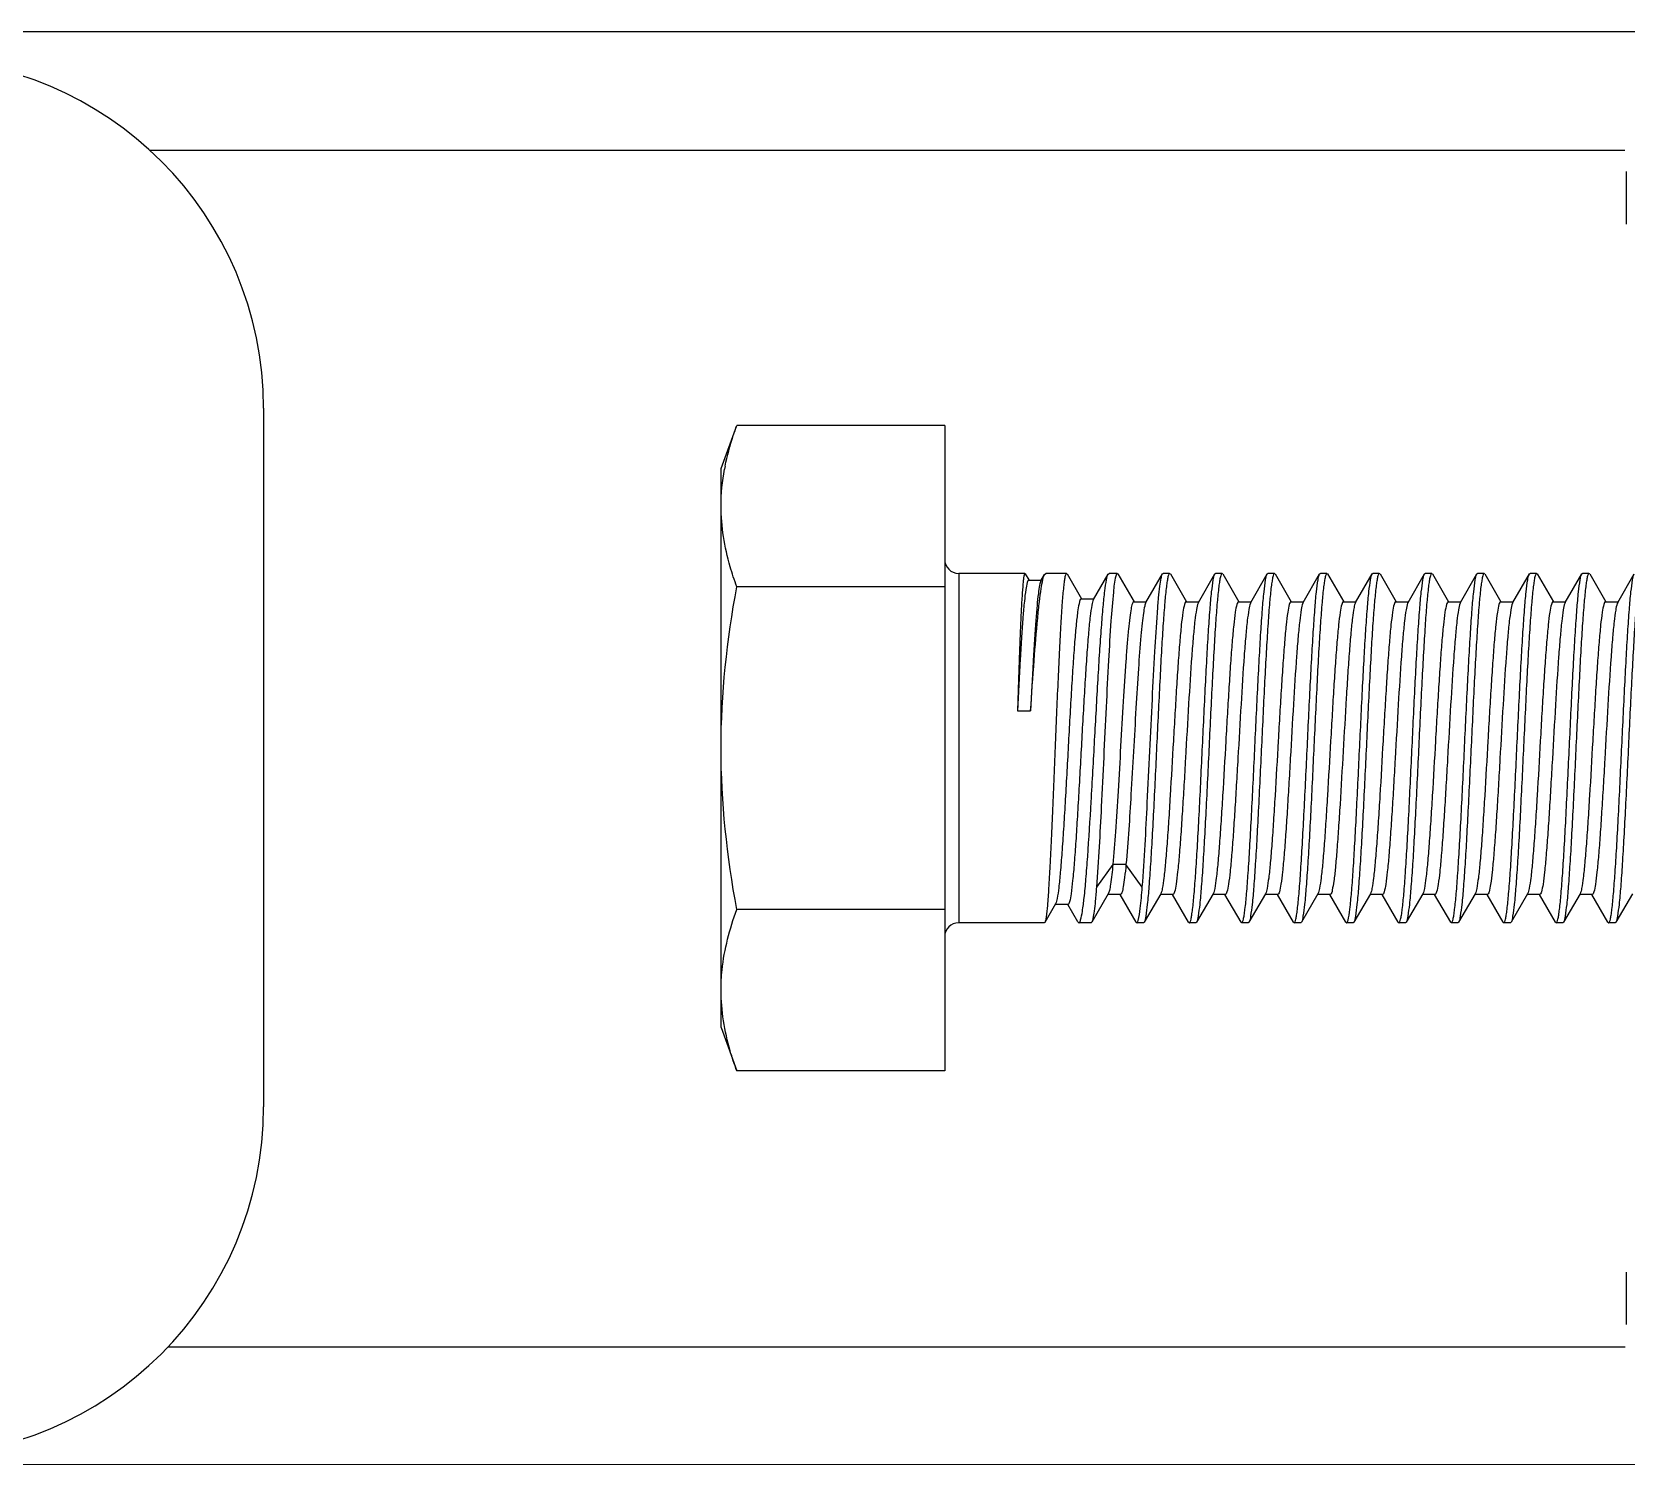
# Model space of a CAD drawing. Extents: x 27938 to 650306, y -92720 to 1524912.
# Drawn here: x 323040.1 to 323413.2, y 822041.8 to 822377.2 of the extents above; entities that cross this region are included whole.
import ezdxf

# ---------------------------------------------------------------- set-up
doc = ezdxf.new("R2010")
doc.units = 0
doc.header["$LTSCALE"] = 1000
doc.header["$MEASUREMENT"] = 0

msp = doc.modelspace()

# ---------------------------------------------------------------- linework, layer by layer
for p, q in [((323715.78, 822377.24), (322722.25, 822377.23)), ((323412.92, 822349.51), (323067.74, 822349.51)), ((323413.22, 822344.53), (323413.22, 822332.26)), ((323094.33, 822289.16), (323094.33, 822125.61)), ((323201.42, 822275.02), (323205.1, 822285.14)), ((323253.75, 822285.14), (323205.1, 822285.14)), ((323253.75, 822285.14), (323253.75, 822134.06)), ((323201.42, 822144.18), (323201.42, 822275.02)), ((323253.75, 822247.37), (323205.1, 822247.37)), ((323257.03, 822250.49), (323257.03, 822168.71)), ((323272.52, 822250.49), (323257.03, 822250.49)), ((323272.52, 822250.49), (323257.03, 822250.49)), ((323272.52, 822250.49), (323272.51, 822250.49)), ((323272.6, 822250.42), (323272.52, 822250.49)), ((323272.6, 822250.42), (323273.45, 822248.95)), ((323273.39, 822248.91), (323276.37, 822248.91)), ((323276.29, 822248.77), (323277.14, 822250.25)), ((323277.14, 822250.25), (323277.42, 822250.49)), ((323282.26, 822250.49), (323277.42, 822250.49)), ((323282.26, 822250.49), (323277.42, 822250.49)), ((323282.26, 822250.49), (323282.24, 822250.48)), ((323282.39, 822250.38), (323282.26, 822250.49)), ((323282.39, 822250.38), (323285.78, 822244.54)), ((323288.56, 822244.38), (323292.01, 822250.32)), ((323292.01, 822250.32), (323292.21, 822250.49)), ((323294.13, 822250.49), (323292.21, 822250.49)), ((323294.13, 822250.49), (323292.21, 822250.49)), ((323294.29, 822250.35), (323294.13, 822250.49)), ((323294.29, 822250.35), (323298.07, 822243.86)), ((323300.85, 822243.7), (323304.7, 822250.35)), ((323304.7, 822250.35), (323304.86, 822250.49)), ((323306.4, 822250.49), (323304.86, 822250.49)), ((323306.4, 822250.49), (323304.86, 822250.49)), ((323306.4, 822250.49), (323306.38, 822250.48)), ((323306.56, 822250.35), (323306.4, 822250.49)), ((323306.56, 822250.35), (323310.33, 822243.86)), ((323313.11, 822243.7), (323316.97, 822250.35)), ((323316.97, 822250.35), (323317.13, 822250.49)), ((323318.67, 822250.49), (323317.13, 822250.49)), ((323318.67, 822250.49), (323317.13, 822250.49)), ((323318.67, 822250.49), (323318.64, 822250.48)), ((323318.83, 822250.35), (323318.67, 822250.49)), ((323318.83, 822250.35), (323322.6, 822243.86)), ((323325.38, 822243.7), (323329.23, 822250.35)), ((323329.23, 822250.35), (323329.4, 822250.49)), ((323330.93, 822250.49), (323329.4, 822250.49)), ((323330.93, 822250.49), (323329.4, 822250.49)), ((323330.93, 822250.49), (323330.91, 822250.48)), ((323331.09, 822250.35), (323330.93, 822250.49)), ((323331.09, 822250.35), (323334.87, 822243.86)), ((323337.65, 822243.7), (323341.5, 822250.35)), ((323341.5, 822250.35), (323341.66, 822250.49)), ((323343.2, 822250.49), (323341.66, 822250.49)), ((323343.2, 822250.49), (323341.66, 822250.49)), ((323343.2, 822250.49), (323343.18, 822250.48)), ((323343.36, 822250.35), (323343.2, 822250.49)), ((323343.36, 822250.35), (323347.13, 822243.86)), ((323349.91, 822243.7), (323353.77, 822250.35)), ((323353.77, 822250.35), (323353.93, 822250.49)), ((323355.46, 822250.49), (323353.93, 822250.49)), ((323355.46, 822250.49), (323353.93, 822250.49)), ((323355.46, 822250.49), (323355.44, 822250.48)), ((323355.63, 822250.35), (323355.46, 822250.49)), ((323355.63, 822250.35), (323359.4, 822243.86)), ((323362.18, 822243.7), (323366.03, 822250.35)), ((323366.03, 822250.35), (323366.19, 822250.49)), ((323367.73, 822250.49), (323366.19, 822250.49)), ((323367.73, 822250.49), (323366.19, 822250.49)), ((323367.73, 822250.49), (323367.71, 822250.48)), ((323367.89, 822250.35), (323367.73, 822250.49)), ((323367.89, 822250.35), (323371.67, 822243.86)), ((323374.44, 822243.7), (323378.3, 822250.35)), ((323378.3, 822250.35), (323378.46, 822250.49)), ((323380, 822250.49), (323378.46, 822250.49)), ((323380, 822250.49), (323378.46, 822250.49)), ((323380, 822250.49), (323379.97, 822250.48)), ((323380.16, 822250.35), (323380, 822250.49)), ((323380.16, 822250.35), (323383.93, 822243.86)), ((323386.71, 822243.7), (323390.57, 822250.35)), ((323390.57, 822250.35), (323390.73, 822250.49)), ((323392.26, 822250.49), (323390.73, 822250.49)), ((323392.26, 822250.49), (323390.73, 822250.49)), ((323392.26, 822250.49), (323392.24, 822250.48)), ((323392.42, 822250.35), (323392.26, 822250.49)), ((323392.42, 822250.35), (323396.2, 822243.86)), ((323398.98, 822243.7), (323402.83, 822250.35)), ((323402.83, 822250.35), (323402.99, 822250.49)), ((323404.53, 822250.49), (323402.99, 822250.49)), ((323404.53, 822250.49), (323402.99, 822250.49)), ((323404.53, 822250.49), (323404.51, 822250.48)), ((323404.69, 822250.35), (323404.53, 822250.49)), ((323404.69, 822250.35), (323408.46, 822243.86)), ((323411.24, 822243.7), (323415.1, 822250.35)), ((323285.69, 822244.54), (323288.66, 822244.54)), ((323297.97, 822243.86), (323300.94, 822243.86)), ((323310.24, 822243.86), (323313.21, 822243.86)), ((323313.11, 822243.7), (323313.04, 822243.54)), ((323322.5, 822243.86), (323325.48, 822243.86)), ((323325.38, 822243.7), (323325.3, 822243.53)), ((323334.77, 822243.86), (323337.74, 822243.86)), ((323337.65, 822243.7), (323337.56, 822243.52)), ((323347.04, 822243.86), (323350.01, 822243.86)), ((323359.3, 822243.86), (323362.27, 822243.86)), ((323362.18, 822243.7), (323362.09, 822243.51)), ((323371.57, 822243.86), (323374.54, 822243.86)), ((323374.44, 822243.7), (323374.35, 822243.5)), ((323383.84, 822243.86), (323386.81, 822243.86)), ((323386.71, 822243.7), (323386.61, 822243.49)), ((323396.1, 822243.86), (323399.07, 822243.86)), ((323398.98, 822243.7), (323398.88, 822243.48)), ((323408.37, 822243.86), (323411.34, 822243.86)), ((323411.24, 822243.7), (323411.14, 822243.47)), ((323270.79, 822218.3), (323273.86, 822218.3)), ((323293.11, 822182.33), (323289.27, 822177.06)), ((323296.18, 822182.33), (323293.11, 822182.33)), ((323300, 822177.06), (323296.18, 822182.33)), ((323279.72, 822173.18), (323277.17, 822168.8)), ((323282.6, 822173.02), (323279.63, 822173.02)), ((323284.9, 822168.91), (323282.54, 822172.98)), ((323292.03, 822175.48), (323288.17, 822168.85)), ((323294.9, 822175.32), (323291.93, 822175.32)), ((323298.55, 822168.86), (323294.81, 822175.32)), ((323304.3, 822175.5), (323300.43, 822168.85)), ((323307.17, 822175.34), (323304.2, 822175.34)), ((323310.84, 822168.85), (323307.08, 822175.34)), ((323316.56, 822175.5), (323312.69, 822168.85)), ((323319.44, 822175.34), (323316.47, 822175.34)), ((323323.1, 822168.85), (323319.34, 822175.34)), ((323328.83, 822175.5), (323324.96, 822168.85)), ((323331.7, 822175.34), (323328.73, 822175.34)), ((323335.37, 822168.85), (323331.61, 822175.34)), ((323341.1, 822175.5), (323337.23, 822168.85)), ((323343.97, 822175.34), (323341, 822175.34)), ((323347.63, 822168.85), (323343.87, 822175.34)), ((323344.08, 822175.39), (323343.97, 822175.34)), ((323353.36, 822175.5), (323349.49, 822168.85)), ((323356.24, 822175.34), (323353.27, 822175.34)), ((323359.9, 822168.85), (323356.14, 822175.34)), ((323365.63, 822175.5), (323361.76, 822168.85)), ((323368.5, 822175.34), (323365.53, 822175.34)), ((323372.17, 822168.85), (323368.41, 822175.34)), ((323377.89, 822175.5), (323374.02, 822168.85)), ((323380.77, 822175.34), (323377.8, 822175.34)), ((323384.43, 822168.85), (323380.67, 822175.34)), ((323390.16, 822175.5), (323386.29, 822168.85)), ((323393.04, 822175.34), (323390.07, 822175.34)), ((323396.7, 822168.85), (323392.94, 822175.34)), ((323402.43, 822175.5), (323398.56, 822168.85)), ((323405.3, 822175.34), (323402.33, 822175.34)), ((323408.97, 822168.85), (323405.21, 822175.34)), ((323414.69, 822175.5), (323410.82, 822168.85)), ((323253.75, 822171.83), (323205.1, 822171.83)), ((323277.07, 822168.71), (323257.03, 822168.71)), ((323277.07, 822168.71), (323257.03, 822168.71)), ((323277.17, 822168.8), (323277.07, 822168.71)), ((323284.9, 822168.91), (323285.13, 822168.71)), ((323288.01, 822168.71), (323285.13, 822168.71)), ((323288.01, 822168.71), (323285.13, 822168.71)), ((323288.17, 822168.85), (323288.01, 822168.71)), ((323298.55, 822168.86), (323298.72, 822168.71)), ((323300.27, 822168.71), (323298.72, 822168.71)), ((323300.27, 822168.71), (323298.72, 822168.71)), ((323300.43, 822168.85), (323300.27, 822168.71)), ((323310.84, 822168.85), (323311, 822168.71)), ((323312.53, 822168.71), (323311, 822168.71)), ((323312.53, 822168.71), (323311, 822168.71)), ((323311, 822168.71), (323311.02, 822168.71)), ((323312.69, 822168.85), (323312.53, 822168.71)), ((323323.1, 822168.85), (323323.26, 822168.71)), ((323324.8, 822168.71), (323323.26, 822168.71)), ((323324.8, 822168.71), (323323.26, 822168.71)), ((323323.26, 822168.71), (323323.29, 822168.71)), ((323324.96, 822168.85), (323324.8, 822168.71)), ((323335.37, 822168.85), (323335.53, 822168.71)), ((323337.07, 822168.71), (323335.53, 822168.71)), ((323337.07, 822168.71), (323335.53, 822168.71)), ((323335.53, 822168.71), (323335.55, 822168.71)), ((323337.12, 822168.73), (323337.07, 822168.71)), ((323337.17, 822168.77), (323337.12, 822168.73)), ((323337.23, 822168.85), (323337.17, 822168.77)), ((323347.63, 822168.85), (323347.8, 822168.71)), ((323347.8, 822168.71), (323347.85, 822168.73)), ((323349.33, 822168.71), (323347.8, 822168.71)), ((323347.85, 822168.73), (323347.9, 822168.77)), ((323349.33, 822168.71), (323347.9, 822168.71)), ((323349.49, 822168.85), (323349.33, 822168.71)), ((323359.9, 822168.85), (323360.06, 822168.71)), ((323361.6, 822168.71), (323360.06, 822168.71)), ((323361.6, 822168.71), (323360.06, 822168.71)), ((323360.06, 822168.71), (323360.08, 822168.71)), ((323361.76, 822168.85), (323361.6, 822168.71)), ((323372.17, 822168.85), (323372.33, 822168.71)), ((323373.86, 822168.71), (323372.33, 822168.71)), ((323373.86, 822168.71), (323372.33, 822168.71)), ((323372.33, 822168.71), (323372.35, 822168.71)), ((323374.02, 822168.85), (323373.86, 822168.71)), ((323384.43, 822168.85), (323384.59, 822168.71)), ((323386.13, 822168.71), (323384.59, 822168.71)), ((323386.13, 822168.71), (323384.59, 822168.71)), ((323384.59, 822168.71), (323384.62, 822168.71)), ((323386.29, 822168.85), (323386.13, 822168.71)), ((323396.7, 822168.85), (323396.86, 822168.71)), ((323398.4, 822168.71), (323396.86, 822168.71)), ((323398.4, 822168.71), (323396.86, 822168.71)), ((323396.86, 822168.71), (323396.88, 822168.71)), ((323398.56, 822168.85), (323398.4, 822168.71)), ((323408.97, 822168.85), (323409.13, 822168.71)), ((323410.66, 822168.71), (323409.13, 822168.71)), ((323410.66, 822168.71), (323409.13, 822168.71)), ((323409.13, 822168.71), (323409.15, 822168.71)), ((323410.82, 822168.85), (323410.66, 822168.71)), ((323201.42, 822144.18), (323205.1, 822134.06)), ((323253.75, 822134.06), (323205.1, 822134.06)), ((323413.22, 822086.94), (323413.22, 822074.67)), ((323412.96, 822069.41), (323071.96, 822069.41)), ((323715.27, 822041.97), (322722.25, 822041.77))]:
    msp.add_line(p, q)
for centre, radius, start, end in [((323012.56, 822289.16), 81.78, 0, 90), ((323254.21, 822265.23), 52.86, 168.6931, 169.4725), ((323257.03, 822253.76), 3.27, 180, 270), ((323257.03, 822165.44), 3.27, 90, 180), ((323012.56, 822125.61), 81.78, 270, 0)]:
    msp.add_arc(centre, radius, start, end)
for points, knots in [([(323202.37, 822275.6), (323202.86, 822278.02), (323203.73, 822281.23), (323204.82, 822284.35), (323205.1, 822285.14)], [0, 0, 0, 0, 0.746895, 1, 1, 1, 1]), ([(323205.1, 822247.37), (323204.54, 822248.91), (323202.51, 822255.01), (323201.42, 822261.47), (323201.42, 822266.26)], [0, 0, 0, 0, 0.255696, 1, 1, 1, 1]), ([(323272.51, 822250.49), (323272.44, 822250.47), (323272.36, 822250.2), (323272.26, 822249.77), (323272.16, 822249), (323272, 822247.46), (323271.82, 822244.86), (323271.61, 822241.03), (323271.4, 822236.3), (323271.19, 822230.82), (323270.99, 822224.73), (323270.86, 822220.5), (323270.79, 822218.3)], [0, 0, 0, 0, 0.006463, 0.021259, 0.044741, 0.076818, 0.165921, 0.286162, 0.434178, 0.605806, 0.79621, 1, 1, 1, 1]), ([(323273.39, 822248.91), (323273.31, 822248.91), (323273.16, 822248.7), (323272.94, 822247.98), (323272.65, 822246.34), (323272.36, 822243.67), (323272.04, 822240.01), (323271.73, 822235.52), (323271.29, 822228.18), (323270.99, 822222.36), (323270.79, 822218.3)], [0, 0, 0, 0, 0.007029, 0.021662, 0.076602, 0.165188, 0.285057, 0.432865, 0.604499, 1, 1, 1, 1]), ([(323273.86, 822218.3), (323274.12, 822222.25), (323274.62, 822229.49), (323275.3, 822238.01), (323275.88, 822243.6), (323276.26, 822246.64), (323276.65, 822248.75), (323276.93, 822249.88), (323277.14, 822250.25)], [0, 0, 0, 0, 0.369025, 0.676578, 0.797829, 0.893394, 0.961137, 1, 1, 1, 1]), ([(323276.29, 822248.77), (323276.11, 822248.46), (323275.91, 822247.44), (323275.61, 822245.5), (323275.33, 822242.65), (323275.03, 822238.99), (323274.74, 822234.6), (323274.33, 822227.63), (323274.05, 822222.13), (323273.86, 822218.3)], [0, 0, 0, 0, 0.03477, 0.099862, 0.194036, 0.315014, 0.459836, 0.624963, 1, 1, 1, 1]), ([(323282.24, 822250.48), (323282.15, 822250.46), (323282.02, 822250.12), (323281.87, 822249.55), (323281.72, 822248.56), (323281.48, 822246.58), (323281.2, 822243.25), (323280.89, 822238.39), (323280.57, 822232.47), (323280.26, 822225.71), (323279.95, 822218.37), (323279.63, 822210.7), (323279.32, 822203), (323279.02, 822195.53), (323278.71, 822188.58), (323278.42, 822182.4), (323278.11, 822177.22), (323277.86, 822173.19), (323277.51, 822170.56), (323277.39, 822169.17), (323277.17, 822168.8)], [0, 0, 0, 0, 0.003479, 0.011119, 0.023138, 0.039478, 0.084569, 0.144819, 0.218054, 0.30161, 0.392438, 0.487225, 0.582511, 0.674818, 0.760772, 0.837237, 0.901428, 0.951015, 0.984221, 1, 1, 1, 1]), ([(323285.56, 822169.4), (323285.76, 822170.04), (323286.06, 822171.78), (323286.46, 822174.94), (323286.85, 822179.22), (323287.42, 822186.71), (323288.08, 822197.57), (323288.84, 822211.41), (323289.49, 822223.1), (323290.02, 822231.89), (323290.41, 822237.55), (323290.8, 822242.31), (323291.15, 822246.05), (323291.54, 822248.58), (323291.78, 822249.92), (323292.01, 822250.32)], [0, 0, 0, 0, 0.024854, 0.064557, 0.117968, 0.183425, 0.34188, 0.519926, 0.695025, 0.774452, 0.845022, 0.904492, 0.95099, 0.983092, 1, 1, 1, 1]), ([(323293.79, 822249.85), (323293.46, 822248.63), (323293.12, 822245.11), (323292.56, 822238.54), (323292.05, 822229.55), (323291.51, 822218.92), (323290.97, 822207.5), (323290.28, 822193.46), (323289.76, 822183.32), (323289.27, 822177.06)], [0, 0, 0, 0, 0.051689, 0.144713, 0.271544, 0.421712, 0.582779, 0.741399, 1, 1, 1, 1]), ([(323294.13, 822250.49), (323294.05, 822250.49), (323293.89, 822250.23), (323293.83, 822250.01), (323293.79, 822249.85)], [0, 0, 0, 0, 0.316243, 1, 1, 1, 1]), ([(323300, 822177.06), (323300.52, 822183.63), (323301.05, 822194.25), (323301.77, 822208.92), (323302.32, 822220.71), (323302.89, 822231.5), (323303.37, 822239.42), (323303.79, 822244.53), (323304.06, 822247.24), (323304.35, 822249.08), (323304.53, 822250.06), (323304.7, 822250.35)], [0, 0, 0, 0, 0.269192, 0.433946, 0.599559, 0.751167, 0.875181, 0.923254, 0.96054, 0.986252, 1, 1, 1, 1]), ([(323306.38, 822250.48), (323306.28, 822250.46), (323306.13, 822250.13), (323305.97, 822249.56), (323305.79, 822248.57), (323305.52, 822246.61), (323305.21, 822243.32), (323304.85, 822238.51), (323304.49, 822232.64), (323304.13, 822225.94), (323303.77, 822218.65), (323303.28, 822208.52), (323302.81, 822198.5), (323302.31, 822188.97), (323301.95, 822182.76), (323301.58, 822177.54), (323301.25, 822173.44), (323300.86, 822170.71), (323300.67, 822169.26), (323300.43, 822168.85)], [0, 0, 0, 0, 0.003606, 0.011247, 0.023194, 0.039404, 0.084092, 0.143784, 0.216355, 0.299204, 0.389343, 0.483517, 0.670349, 0.756272, 0.83299, 0.897744, 0.948219, 0.982646, 1, 1, 1, 1]), ([(323311.02, 822168.71), (323311.11, 822168.74), (323311.27, 822169.07), (323311.43, 822169.64), (323311.6, 822170.62), (323311.87, 822172.59), (323312.18, 822175.87), (323312.54, 822180.69), (323312.9, 822186.56), (323313.27, 822193.26), (323313.63, 822200.55), (323314.12, 822210.68), (323314.59, 822220.69), (323315.09, 822230.23), (323315.45, 822236.43), (323315.82, 822241.66), (323316.14, 822245.75), (323316.53, 822248.49), (323316.73, 822249.94), (323316.97, 822250.35)], [0, 0, 0, 0, 0.00361, 0.011255, 0.023205, 0.039416, 0.084097, 0.143781, 0.216343, 0.299178, 0.3893, 0.483456, 0.670274, 0.756195, 0.832914, 0.897676, 0.948169, 0.98262, 1, 1, 1, 1]), ([(323318.64, 822250.48), (323318.55, 822250.46), (323318.4, 822250.13), (323318.24, 822249.56), (323318.06, 822248.58), (323317.79, 822246.62), (323317.48, 822243.33), (323317.12, 822238.51), (323316.76, 822232.64), (323316.4, 822225.94), (323316.03, 822218.65), (323315.55, 822208.52), (323315.07, 822198.5), (323314.57, 822188.97), (323314.21, 822182.76), (323313.85, 822177.54), (323313.52, 822173.44), (323313.13, 822170.71), (323312.93, 822169.26), (323312.69, 822168.85)], [0, 0, 0, 0, 0.003604, 0.011244, 0.023189, 0.039398, 0.084081, 0.143773, 0.216344, 0.29919, 0.389328, 0.483502, 0.67034, 0.756263, 0.832984, 0.89774, 0.948217, 0.982646, 1, 1, 1, 1]), ([(323323.29, 822168.71), (323323.38, 822168.74), (323323.53, 822169.07), (323323.69, 822169.64), (323323.87, 822170.63), (323324.14, 822172.59), (323324.45, 822175.88), (323324.81, 822180.69), (323325.17, 822186.56), (323325.53, 822193.26), (323325.9, 822200.55), (323326.38, 822210.68), (323326.86, 822220.69), (323327.36, 822230.23), (323327.71, 822236.43), (323328.08, 822241.66), (323328.41, 822245.75), (323328.8, 822248.49), (323329, 822249.94), (323329.23, 822250.35)], [0, 0, 0, 0, 0.003611, 0.011257, 0.023206, 0.039418, 0.084102, 0.143788, 0.216352, 0.299187, 0.389308, 0.483466, 0.670283, 0.7562, 0.832918, 0.897681, 0.948172, 0.982621, 1, 1, 1, 1]), ([(323330.91, 822250.48), (323330.81, 822250.46), (323330.66, 822250.13), (323330.5, 822249.56), (323330.32, 822248.57), (323330.06, 822246.61), (323329.74, 822243.32), (323329.39, 822238.51), (323329.03, 822232.64), (323328.66, 822225.94), (323328.3, 822218.65), (323327.81, 822208.52), (323327.34, 822198.5), (323326.84, 822188.97), (323326.48, 822182.76), (323326.11, 822177.54), (323325.79, 822173.44), (323325.4, 822170.71), (323325.2, 822169.26), (323324.96, 822168.85)], [0, 0, 0, 0, 0.003606, 0.011247, 0.023192, 0.039401, 0.084085, 0.143776, 0.216348, 0.299195, 0.38933, 0.483503, 0.670342, 0.756264, 0.832982, 0.897739, 0.948217, 0.982647, 1, 1, 1, 1]), ([(323335.55, 822168.71), (323335.65, 822168.74), (323335.8, 822169.07), (323335.96, 822169.64), (323336.14, 822170.62), (323336.4, 822172.59), (323336.72, 822175.88), (323337.07, 822180.69), (323337.43, 822186.56), (323337.8, 822193.26), (323338.16, 822200.55), (323338.65, 822210.68), (323339.12, 822220.69), (323339.62, 822230.23), (323339.98, 822236.43), (323340.35, 822241.66), (323340.67, 822245.75), (323341.06, 822248.49), (323341.26, 822249.94), (323341.5, 822250.35)], [0, 0, 0, 0, 0.00361, 0.011255, 0.023204, 0.039415, 0.0841, 0.143787, 0.21635, 0.299184, 0.389308, 0.483468, 0.670284, 0.7562, 0.83292, 0.897683, 0.948173, 0.982621, 1, 1, 1, 1]), ([(323343.18, 822250.48), (323343.08, 822250.46), (323342.93, 822250.13), (323342.77, 822249.56), (323342.59, 822248.58), (323342.32, 822246.62), (323342.01, 822243.33), (323341.65, 822238.51), (323341.29, 822232.64), (323340.93, 822225.94), (323340.57, 822218.65), (323340.08, 822208.52), (323339.61, 822198.51), (323339.11, 822188.97), (323338.75, 822182.76), (323338.38, 822177.54), (323338.05, 822173.44), (323337.66, 822170.71), (323337.46, 822169.26), (323337.23, 822168.85)], [0, 0, 0, 0, 0.003598, 0.011231, 0.023168, 0.039371, 0.084041, 0.143721, 0.216288, 0.299135, 0.389272, 0.483446, 0.670301, 0.756235, 0.832961, 0.897725, 0.94821, 0.982644, 1, 1, 1, 1]), ([(323347.9, 822168.77), (323348, 822168.88), (323348.13, 822169.27), (323348.41, 822170.48), (323348.7, 822172.87), (323349.05, 822176.65), (323349.4, 822181.61), (323349.76, 822187.54), (323350.11, 822194.25), (323350.47, 822201.5), (323350.95, 822211.5), (323351.42, 822221.35), (323351.91, 822230.7), (323352.27, 822236.76), (323352.63, 822241.87), (323352.95, 822245.86), (323353.33, 822248.53), (323353.53, 822249.95), (323353.77, 822250.35)], [0, 0, 0, 0, 0.005244, 0.014609, 0.045815, 0.092875, 0.154195, 0.22765, 0.310678, 0.400368, 0.493572, 0.677434, 0.761652, 0.836715, 0.899999, 0.949307, 0.982964, 1, 1, 1, 1]), ([(323355.44, 822250.48), (323355.35, 822250.46), (323355.19, 822250.13), (323355.04, 822249.56), (323354.86, 822248.57), (323354.59, 822246.61), (323354.28, 822243.32), (323353.92, 822238.51), (323353.56, 822232.64), (323353.2, 822225.94), (323352.83, 822218.65), (323352.35, 822208.52), (323351.87, 822198.5), (323351.37, 822188.97), (323351.01, 822182.76), (323350.64, 822177.54), (323350.32, 822173.44), (323349.93, 822170.71), (323349.73, 822169.26), (323349.49, 822168.85)], [0, 0, 0, 0, 0.003608, 0.011251, 0.0232, 0.039412, 0.0841, 0.143792, 0.216367, 0.299219, 0.389359, 0.483531, 0.670361, 0.756279, 0.832994, 0.897747, 0.94822, 0.982647, 1, 1, 1, 1]), ([(323360.08, 822168.71), (323360.18, 822168.74), (323360.33, 822169.07), (323360.49, 822169.64), (323360.67, 822170.62), (323360.94, 822172.59), (323361.25, 822175.87), (323361.61, 822180.69), (323361.97, 822186.56), (323362.33, 822193.26), (323362.69, 822200.55), (323363.18, 822210.68), (323363.65, 822220.69), (323364.15, 822230.23), (323364.51, 822236.43), (323364.88, 822241.66), (323365.21, 822245.75), (323365.6, 822248.49), (323365.8, 822249.94), (323366.03, 822250.35)], [0, 0, 0, 0, 0.00361, 0.011255, 0.023204, 0.039414, 0.084096, 0.14378, 0.216342, 0.299175, 0.389295, 0.483453, 0.670272, 0.756195, 0.832918, 0.89768, 0.94817, 0.98262, 1, 1, 1, 1]), ([(323367.71, 822250.48), (323367.61, 822250.46), (323367.46, 822250.13), (323367.3, 822249.56), (323367.12, 822248.58), (323366.86, 822246.62), (323366.54, 822243.33), (323366.19, 822238.51), (323365.83, 822232.64), (323365.46, 822225.94), (323365.1, 822218.65), (323364.61, 822208.52), (323364.14, 822198.5), (323363.64, 822188.97), (323363.28, 822182.76), (323362.91, 822177.54), (323362.59, 822173.44), (323362.2, 822170.71), (323362, 822169.26), (323361.76, 822168.85)], [0, 0, 0, 0, 0.003605, 0.011245, 0.02319, 0.039398, 0.084078, 0.143767, 0.216337, 0.299182, 0.389315, 0.483487, 0.670329, 0.756258, 0.83298, 0.897737, 0.948214, 0.982645, 1, 1, 1, 1]), ([(323372.35, 822168.71), (323372.45, 822168.74), (323372.6, 822169.07), (323372.76, 822169.64), (323372.94, 822170.63), (323373.2, 822172.59), (323373.52, 822175.88), (323373.87, 822180.69), (323374.23, 822186.56), (323374.6, 822193.26), (323374.96, 822200.55), (323375.45, 822210.68), (323375.92, 822220.69), (323376.42, 822230.23), (323376.78, 822236.43), (323377.15, 822241.66), (323377.47, 822245.75), (323377.86, 822248.49), (323378.06, 822249.94), (323378.3, 822250.35)], [0, 0, 0, 0, 0.003613, 0.011261, 0.023214, 0.039428, 0.084117, 0.143805, 0.21637, 0.299211, 0.389338, 0.483496, 0.670304, 0.756216, 0.832931, 0.89769, 0.948176, 0.982622, 1, 1, 1, 1]), ([(323379.97, 822250.48), (323379.88, 822250.46), (323379.73, 822250.13), (323379.57, 822249.56), (323379.39, 822248.57), (323379.12, 822246.61), (323378.81, 822243.32), (323378.45, 822238.51), (323378.09, 822232.64), (323377.73, 822225.94), (323377.36, 822218.65), (323376.88, 822208.52), (323376.4, 822198.5), (323375.9, 822188.97), (323375.55, 822182.76), (323375.18, 822177.54), (323374.85, 822173.44), (323374.46, 822170.71), (323374.26, 822169.26), (323374.02, 822168.85)], [0, 0, 0, 0, 0.003606, 0.011248, 0.023195, 0.039406, 0.084093, 0.143786, 0.216358, 0.299206, 0.389346, 0.483519, 0.670351, 0.756273, 0.832991, 0.897744, 0.948219, 0.982646, 1, 1, 1, 1]), ([(323384.62, 822168.71), (323384.71, 822168.74), (323384.86, 822169.07), (323385.02, 822169.64), (323385.2, 822170.62), (323385.47, 822172.59), (323385.78, 822175.87), (323386.14, 822180.69), (323386.5, 822186.56), (323386.86, 822193.26), (323387.23, 822200.55), (323387.71, 822210.68), (323388.19, 822220.69), (323388.69, 822230.23), (323389.05, 822236.43), (323389.41, 822241.66), (323389.74, 822245.75), (323390.13, 822248.49), (323390.33, 822249.94), (323390.57, 822250.35)], [0, 0, 0, 0, 0.00361, 0.011255, 0.023204, 0.039415, 0.084097, 0.14378, 0.216342, 0.299177, 0.389299, 0.483455, 0.670274, 0.756194, 0.832913, 0.897676, 0.948169, 0.98262, 1, 1, 1, 1]), ([(323392.24, 822250.48), (323392.15, 822250.46), (323391.99, 822250.13), (323391.83, 822249.56), (323391.66, 822248.58), (323391.39, 822246.61), (323391.08, 822243.33), (323390.72, 822238.51), (323390.36, 822232.64), (323389.99, 822225.94), (323389.63, 822218.65), (323389.14, 822208.52), (323388.67, 822198.5), (323388.17, 822188.97), (323387.81, 822182.76), (323387.44, 822177.54), (323387.12, 822173.44), (323386.73, 822170.71), (323386.53, 822169.26), (323386.29, 822168.85)], [0, 0, 0, 0, 0.003605, 0.011245, 0.02319, 0.039399, 0.084083, 0.143774, 0.216346, 0.299192, 0.389329, 0.483503, 0.670341, 0.756263, 0.832983, 0.89774, 0.948218, 0.982646, 1, 1, 1, 1]), ([(323396.88, 822168.71), (323396.98, 822168.74), (323397.13, 822169.07), (323397.29, 822169.64), (323397.47, 822170.63), (323397.74, 822172.59), (323398.05, 822175.88), (323398.41, 822180.69), (323398.77, 822186.56), (323399.13, 822193.26), (323399.49, 822200.55), (323399.98, 822210.68), (323400.45, 822220.69), (323400.95, 822230.23), (323401.31, 822236.43), (323401.68, 822241.66), (323402, 822245.75), (323402.39, 822248.49), (323402.59, 822249.94), (323402.83, 822250.35)], [0, 0, 0, 0, 0.003611, 0.011257, 0.023206, 0.039418, 0.084102, 0.143789, 0.216352, 0.299187, 0.389308, 0.483467, 0.670284, 0.756201, 0.832919, 0.897682, 0.948173, 0.982621, 1, 1, 1, 1]), ([(323404.51, 822250.48), (323404.41, 822250.46), (323404.26, 822250.13), (323404.1, 822249.56), (323403.92, 822248.57), (323403.66, 822246.61), (323403.34, 822243.32), (323402.98, 822238.51), (323402.62, 822232.64), (323402.26, 822225.94), (323401.9, 822218.65), (323401.41, 822208.52), (323400.94, 822198.5), (323400.44, 822188.97), (323400.08, 822182.76), (323399.71, 822177.54), (323399.39, 822173.44), (323399, 822170.71), (323398.8, 822169.26), (323398.56, 822168.85)], [0, 0, 0, 0, 0.003606, 0.011247, 0.023193, 0.039402, 0.084085, 0.143776, 0.216348, 0.299195, 0.389329, 0.483501, 0.670341, 0.756263, 0.832981, 0.897738, 0.948217, 0.982646, 1, 1, 1, 1]), ([(323409.15, 822168.71), (323409.25, 822168.74), (323409.4, 822169.07), (323409.56, 822169.64), (323409.74, 822170.62), (323410, 822172.59), (323410.31, 822175.87), (323410.67, 822180.69), (323411.03, 822186.56), (323411.4, 822193.26), (323411.76, 822200.55), (323412.25, 822210.68), (323412.72, 822220.69), (323413.22, 822230.23), (323413.58, 822236.43), (323413.95, 822241.66), (323414.27, 822245.75), (323414.66, 822248.49), (323414.86, 822249.94), (323415.1, 822250.35)], [0, 0, 0, 0, 0.003609, 0.011254, 0.023203, 0.039414, 0.084098, 0.143785, 0.216348, 0.299182, 0.389306, 0.483467, 0.670283, 0.7562, 0.83292, 0.897683, 0.948173, 0.982621, 1, 1, 1, 1]), ([(323416.77, 822250.48), (323416.68, 822250.46), (323416.53, 822250.13), (323416.37, 822249.56), (323416.19, 822248.58), (323415.92, 822246.61), (323415.61, 822243.33), (323415.25, 822238.51), (323414.89, 822232.64), (323414.53, 822225.94), (323414.16, 822218.65), (323413.68, 822208.52), (323413.2, 822198.5), (323412.7, 822188.97), (323412.34, 822182.76), (323411.98, 822177.54), (323411.65, 822173.44), (323411.26, 822170.71), (323411.06, 822169.26), (323410.82, 822168.85)], [0, 0, 0, 0, 0.003605, 0.011246, 0.023191, 0.0394, 0.084081, 0.143769, 0.21634, 0.299187, 0.389322, 0.483492, 0.670333, 0.756258, 0.832977, 0.897734, 0.948214, 0.982646, 1, 1, 1, 1]), ([(323285.69, 822244.54), (323285.6, 822244.54), (323285.42, 822244.28), (323285.17, 822243.44), (323284.84, 822241.51), (323284.5, 822238.41), (323284.13, 822234.18), (323283.77, 822229.04), (323283.4, 822223.17), (323283.03, 822216.78), (323282.55, 822207.92), (323282.07, 822199.16), (323281.57, 822190.84), (323281.21, 822185.42), (323280.85, 822180.85), (323280.52, 822177.27), (323280.15, 822174.84), (323279.94, 822173.55), (323279.72, 822173.18)], [0, 0, 0, 0, 0.003512, 0.010895, 0.03862, 0.083116, 0.142813, 0.21551, 0.298517, 0.388779, 0.482991, 0.669589, 0.75528, 0.831778, 0.896415, 0.946979, 0.981812, 1, 1, 1, 1]), ([(323288.56, 822244.38), (323288.34, 822243.99), (323288.11, 822242.65), (323287.73, 822240.13), (323287.39, 822236.43), (323287.02, 822231.74), (323286.65, 822226.21), (323286.15, 822217.79), (323285.67, 822208.99), (323285.19, 822200.14), (323284.82, 822193.83), (323284.46, 822188.06), (323284.1, 822183.04), (323283.75, 822178.94), (323283.42, 822175.93), (323283.1, 822174.07), (323282.86, 822173.27), (323282.68, 822173.02), (323282.6, 822173.02)], [0, 0, 0, 0, 0.018969, 0.055155, 0.107429, 0.173883, 0.252061, 0.339075, 0.526651, 0.6204, 0.709614, 0.791122, 0.862062, 0.919981, 0.962927, 0.989567, 0.996641, 1, 1, 1, 1]), ([(323297.97, 822243.86), (323297.8, 822243.86), (323297.55, 822243.11), (323297.31, 822242.03), (323297.01, 822239.92), (323296.73, 822237.22), (323296.43, 822233.79), (323296.01, 822228.17), (323295.51, 822220.19), (323294.93, 822210.05), (323294.35, 822199.87), (323293.78, 822190.62), (323293.35, 822184.88), (323293.11, 822182.33)], [0, 0, 0, 0, 0.008312, 0.028859, 0.061939, 0.106893, 0.162683, 0.227987, 0.380684, 0.550376, 0.720797, 0.875605, 1, 1, 1, 1]), ([(323300.85, 822243.7), (323300.69, 822243.43), (323300.49, 822242.57), (323300.21, 822240.97), (323299.94, 822238.65), (323299.52, 822234.33), (323299.04, 822227.69), (323298.49, 822218.66), (323297.93, 822208.83), (323297.22, 822196.62), (323296.69, 822187.79), (323296.18, 822182.33)], [0, 0, 0, 0, 0.015086, 0.041871, 0.07998, 0.128634, 0.253127, 0.404426, 0.569162, 0.732754, 1, 1, 1, 1]), ([(323310.24, 822243.86), (323310.16, 822243.86), (323309.98, 822243.62), (323309.74, 822242.83), (323309.41, 822241.03), (323309.08, 822238.1), (323308.72, 822234.12), (323308.36, 822229.26), (323307.99, 822223.69), (323307.63, 822217.62), (323307.14, 822209.15), (323306.67, 822200.75), (323306.17, 822192.73), (323305.81, 822187.48), (323305.45, 822183.04), (323305.11, 822179.53), (323304.74, 822177.14), (323304.52, 822175.88), (323304.3, 822175.5)], [0, 0, 0, 0, 0.003515, 0.010772, 0.037949, 0.081609, 0.140308, 0.211978, 0.294061, 0.383612, 0.477415, 0.664253, 0.750571, 0.827952, 0.893624, 0.945254, 0.981055, 1, 1, 1, 1]), ([(323313.04, 822243.54), (323312.84, 822243.07), (323312.6, 822241.69), (323312.24, 822239.11), (323311.9, 822235.48), (323311.39, 822228.98), (323310.8, 822219.47), (323310.23, 822209.37), (323309.75, 822201.01), (323309.39, 822195.04), (323309.03, 822189.59), (323308.67, 822184.85), (323308.32, 822180.96), (323307.99, 822178.1), (323307.67, 822176.34), (323307.43, 822175.57), (323307.25, 822175.34), (323307.17, 822175.34)], [0, 0, 0, 0, 0.022133, 0.060618, 0.114292, 0.181331, 0.345799, 0.531244, 0.623802, 0.711913, 0.792495, 0.862731, 0.920179, 0.962872, 0.989439, 0.99654, 1, 1, 1, 1]), ([(323322.5, 822243.86), (323322.42, 822243.86), (323322.25, 822243.62), (323322, 822242.83), (323321.68, 822241.03), (323321.34, 822238.1), (323320.98, 822234.12), (323320.62, 822229.26), (323320.26, 822223.69), (323319.9, 822217.62), (323319.41, 822209.15), (323318.94, 822200.75), (323318.44, 822192.73), (323318.08, 822187.48), (323317.71, 822183.04), (323317.38, 822179.53), (323317.01, 822177.14), (323316.78, 822175.88), (323316.56, 822175.5)], [0, 0, 0, 0, 0.003515, 0.010772, 0.037949, 0.081609, 0.140308, 0.211978, 0.294061, 0.383612, 0.477415, 0.664253, 0.750571, 0.827952, 0.893624, 0.945254, 0.981055, 1, 1, 1, 1]), ([(323325.3, 822243.53), (323325.11, 822243.06), (323324.86, 822241.68), (323324.5, 822239.09), (323324.16, 822235.45), (323323.65, 822228.95), (323323.06, 822219.43), (323322.49, 822209.34), (323322.01, 822200.98), (323321.65, 822195.02), (323321.29, 822189.58), (323320.94, 822184.84), (323320.59, 822180.95), (323320.26, 822178.1), (323319.93, 822176.34), (323319.69, 822175.57), (323319.52, 822175.34), (323319.44, 822175.34)], [0, 0, 0, 0, 0.022272, 0.060873, 0.114636, 0.181733, 0.346234, 0.531618, 0.624122, 0.712171, 0.792687, 0.862862, 0.920257, 0.962907, 0.989448, 0.996542, 1, 1, 1, 1]), ([(323334.77, 822243.86), (323334.69, 822243.86), (323334.51, 822243.62), (323334.27, 822242.83), (323333.94, 822241.03), (323333.61, 822238.1), (323333.25, 822234.12), (323332.89, 822229.26), (323332.53, 822223.69), (323332.16, 822217.62), (323331.68, 822209.15), (323331.2, 822200.75), (323330.71, 822192.73), (323330.35, 822187.48), (323329.98, 822183.04), (323329.65, 822179.53), (323329.27, 822177.14), (323329.05, 822175.88), (323328.83, 822175.5)], [0, 0, 0, 0, 0.003515, 0.010772, 0.037949, 0.081609, 0.140308, 0.211978, 0.294061, 0.383612, 0.477416, 0.664253, 0.750571, 0.827952, 0.893624, 0.945254, 0.981055, 1, 1, 1, 1]), ([(323337.56, 822243.52), (323337.37, 822243.05), (323337.12, 822241.66), (323336.77, 822239.06), (323336.43, 822235.42), (323335.92, 822228.92), (323335.33, 822219.4), (323334.76, 822209.31), (323334.28, 822200.96), (323333.92, 822195), (323333.56, 822189.56), (323333.21, 822184.83), (323332.85, 822180.94), (323332.52, 822178.09), (323332.2, 822176.34), (323331.96, 822175.57), (323331.78, 822175.34), (323331.7, 822175.34)], [0, 0, 0, 0, 0.022411, 0.061128, 0.114979, 0.182135, 0.346668, 0.531991, 0.624441, 0.712428, 0.79288, 0.862992, 0.920333, 0.962942, 0.989457, 0.996545, 1, 1, 1, 1]), ([(323347.04, 822243.86), (323346.96, 822243.86), (323346.78, 822243.62), (323346.54, 822242.83), (323346.21, 822241.03), (323345.88, 822238.1), (323345.52, 822234.12), (323345.16, 822229.26), (323344.79, 822223.7), (323344.43, 822217.62), (323343.94, 822209.15), (323343.47, 822200.75), (323342.97, 822192.73), (323342.61, 822187.48), (323342.25, 822183.04), (323341.91, 822179.53), (323341.54, 822177.14), (323341.31, 822175.88), (323341.1, 822175.5)], [0, 0, 0, 0, 0.003515, 0.010771, 0.037948, 0.081607, 0.140304, 0.211972, 0.294053, 0.383603, 0.477405, 0.664241, 0.750559, 0.82794, 0.893613, 0.945246, 0.981049, 1, 1, 1, 1]), ([(323349.91, 822243.7), (323349.7, 822243.33), (323349.47, 822242.1), (323349.11, 822239.78), (323348.78, 822236.38), (323348.42, 822232.07), (323348.07, 822226.97), (323347.58, 822219.14), (323347, 822208.88), (323346.41, 822198.66), (323345.92, 822190.97), (323345.57, 822186.04), (323345.21, 822181.94), (323344.9, 822178.75), (323344.51, 822176.74), (323344.32, 822175.62), (323344.08, 822175.39)], [0, 0, 0, 0, 0.018521, 0.053335, 0.103489, 0.167313, 0.24262, 0.326812, 0.509979, 0.691635, 0.773988, 0.846813, 0.907599, 0.95427, 0.985299, 1, 1, 1, 1]), ([(323359.3, 822243.86), (323359.22, 822243.86), (323359.04, 822243.62), (323358.8, 822242.83), (323358.48, 822241.03), (323358.14, 822238.1), (323357.78, 822234.12), (323357.42, 822229.26), (323357.06, 822223.69), (323356.7, 822217.62), (323356.21, 822209.15), (323355.74, 822200.75), (323355.24, 822192.73), (323354.88, 822187.48), (323354.51, 822183.04), (323354.18, 822179.53), (323353.81, 822177.14), (323353.58, 822175.88), (323353.36, 822175.5)], [0, 0, 0, 0, 0.003516, 0.010771, 0.037949, 0.081609, 0.140308, 0.211978, 0.294061, 0.383613, 0.477416, 0.664254, 0.750571, 0.827952, 0.893624, 0.945254, 0.981055, 1, 1, 1, 1]), ([(323362.09, 822243.51), (323361.9, 822243.02), (323361.65, 822241.62), (323361.3, 822239.01), (323360.95, 822235.36), (323360.44, 822228.85), (323359.86, 822219.33), (323359.29, 822209.24), (323358.81, 822200.91), (323358.45, 822194.96), (323358.09, 822189.53), (323357.74, 822184.8), (323357.38, 822180.93), (323357.05, 822178.09), (323356.73, 822176.33), (323356.49, 822175.57), (323356.32, 822175.34), (323356.24, 822175.34)], [0, 0, 0, 0, 0.022688, 0.061638, 0.115664, 0.182937, 0.347534, 0.532736, 0.625078, 0.712941, 0.793264, 0.863253, 0.920487, 0.963013, 0.989475, 0.996549, 1, 1, 1, 1]), ([(323371.57, 822243.86), (323371.49, 822243.86), (323371.31, 822243.62), (323371.07, 822242.83), (323370.74, 822241.03), (323370.41, 822238.1), (323370.05, 822234.12), (323369.69, 822229.26), (323369.33, 822223.69), (323368.96, 822217.62), (323368.48, 822209.15), (323368, 822200.75), (323367.5, 822192.73), (323367.14, 822187.48), (323366.78, 822183.04), (323366.45, 822179.53), (323366.07, 822177.14), (323365.85, 822175.88), (323365.63, 822175.5)], [0, 0, 0, 0, 0.003516, 0.010771, 0.037949, 0.081609, 0.140308, 0.211978, 0.294061, 0.383613, 0.477416, 0.664254, 0.750571, 0.827952, 0.893624, 0.945254, 0.981055, 1, 1, 1, 1]), ([(323374.35, 822243.5), (323374.16, 822243.01), (323373.91, 822241.61), (323373.56, 822238.99), (323373.22, 822235.33), (323372.71, 822228.81), (323372.12, 822219.3), (323371.55, 822209.21), (323371.07, 822200.88), (323370.71, 822194.94), (323370.36, 822189.52), (323370, 822184.79), (323369.65, 822180.92), (323369.32, 822178.09), (323369, 822176.33), (323368.76, 822175.57), (323368.58, 822175.34), (323368.5, 822175.34)], [0, 0, 0, 0, 0.022827, 0.061892, 0.116006, 0.183337, 0.347966, 0.533107, 0.625396, 0.713197, 0.793455, 0.863383, 0.920563, 0.963048, 0.989484, 0.996552, 1, 1, 1, 1]), ([(323383.84, 822243.86), (323383.76, 822243.86), (323383.58, 822243.62), (323383.33, 822242.83), (323383.01, 822241.03), (323382.67, 822238.1), (323382.31, 822234.12), (323381.96, 822229.26), (323381.59, 822223.69), (323381.23, 822217.62), (323380.74, 822209.15), (323380.27, 822200.75), (323379.77, 822192.73), (323379.41, 822187.48), (323379.05, 822183.04), (323378.71, 822179.53), (323378.34, 822177.14), (323378.11, 822175.88), (323377.89, 822175.5)], [0, 0, 0, 0, 0.003516, 0.010771, 0.037949, 0.081609, 0.140308, 0.211978, 0.294061, 0.383613, 0.477416, 0.664254, 0.750571, 0.827952, 0.893624, 0.945254, 0.981055, 1, 1, 1, 1]), ([(323386.61, 822243.49), (323386.42, 822243), (323386.18, 822241.59), (323385.82, 822238.96), (323385.48, 822235.3), (323384.97, 822228.78), (323384.38, 822219.27), (323383.81, 822209.18), (323383.34, 822200.86), (323382.98, 822194.92), (323382.62, 822189.5), (323382.27, 822184.78), (323381.91, 822180.92), (323381.58, 822178.08), (323381.26, 822176.33), (323381.02, 822175.57), (323380.85, 822175.34), (323380.77, 822175.34)], [0, 0, 0, 0, 0.022966, 0.062146, 0.116347, 0.183737, 0.348398, 0.533478, 0.625714, 0.713453, 0.793647, 0.863513, 0.92064, 0.963083, 0.989493, 0.996554, 1, 1, 1, 1]), ([(323396.1, 822243.86), (323396.02, 822243.86), (323395.84, 822243.62), (323395.6, 822242.83), (323395.27, 822241.03), (323394.94, 822238.1), (323394.58, 822234.12), (323394.22, 822229.26), (323393.86, 822223.69), (323393.49, 822217.62), (323393.01, 822209.15), (323392.54, 822200.75), (323392.04, 822192.73), (323391.68, 822187.48), (323391.31, 822183.04), (323390.98, 822179.53), (323390.61, 822177.14), (323390.38, 822175.88), (323390.16, 822175.5)], [0, 0, 0, 0, 0.003516, 0.010771, 0.037949, 0.081609, 0.140308, 0.211978, 0.294061, 0.383613, 0.477416, 0.664254, 0.750571, 0.827952, 0.893624, 0.945254, 0.981055, 1, 1, 1, 1]), ([(323398.88, 822243.48), (323398.69, 822242.99), (323398.44, 822241.57), (323398.09, 822238.94), (323397.75, 822235.27), (323397.24, 822228.75), (323396.65, 822219.23), (323396.08, 822209.15), (323395.6, 822200.83), (323395.24, 822194.9), (323394.89, 822189.49), (323394.53, 822184.77), (323394.18, 822180.91), (323393.85, 822178.08), (323393.53, 822176.33), (323393.29, 822175.57), (323393.11, 822175.34), (323393.04, 822175.34)], [0, 0, 0, 0, 0.023104, 0.0624, 0.116688, 0.184136, 0.348829, 0.533848, 0.62603, 0.713708, 0.793837, 0.863642, 0.920716, 0.963118, 0.989503, 0.996556, 1, 1, 1, 1]), ([(323408.37, 822243.86), (323408.29, 822243.86), (323408.11, 822243.62), (323407.87, 822242.83), (323407.54, 822241.03), (323407.21, 822238.1), (323406.85, 822234.12), (323406.49, 822229.26), (323406.12, 822223.69), (323405.76, 822217.62), (323405.28, 822209.15), (323404.8, 822200.75), (323404.3, 822192.73), (323403.94, 822187.48), (323403.58, 822183.04), (323403.24, 822179.53), (323402.87, 822177.14), (323402.65, 822175.88), (323402.43, 822175.5)], [0, 0, 0, 0, 0.003516, 0.010771, 0.037949, 0.081609, 0.140308, 0.211978, 0.294061, 0.383613, 0.477416, 0.664254, 0.750571, 0.827952, 0.893624, 0.945254, 0.981055, 1, 1, 1, 1]), ([(323411.14, 822243.47), (323410.95, 822242.97), (323410.7, 822241.55), (323410.35, 822238.91), (323410.01, 822235.24), (323409.5, 822228.71), (323408.91, 822219.2), (323408.34, 822209.12), (323407.87, 822200.81), (323407.51, 822194.88), (323407.15, 822189.47), (323406.8, 822184.76), (323406.44, 822180.91), (323406.12, 822178.08), (323405.8, 822176.33), (323405.56, 822175.57), (323405.38, 822175.34), (323405.3, 822175.34)], [0, 0, 0, 0, 0.023243, 0.062653, 0.117029, 0.184534, 0.349259, 0.534218, 0.626347, 0.713963, 0.794028, 0.863772, 0.920792, 0.963153, 0.989511, 0.996558, 1, 1, 1, 1]), ([(323293.11, 822182.33), (323292.96, 822180.78), (323292.77, 822178.74), (323292.36, 822176.47), (323292.17, 822175.72), (323292.03, 822175.48)], [0, 0, 0, 0, 0.671595, 0.880111, 1, 1, 1, 1]), ([(323296.18, 822182.33), (323296.08, 822181.32), (323295.91, 822179.62), (323295.6, 822177.32), (323295.34, 822176.15), (323295.09, 822175.32), (323294.9, 822175.32)], [0, 0, 0, 0, 0.420495, 0.7305, 0.923007, 1, 1, 1, 1]), ([(323289.27, 822177.06), (323289.19, 822175.99), (323289.02, 822174.11), (323288.77, 822171.66), (323288.5, 822169.99), (323288.32, 822169.11), (323288.17, 822168.85)], [0, 0, 0, 0, 0.384742, 0.682919, 0.888847, 1, 1, 1, 1]), ([(323299.04, 822169.25), (323299.31, 822170.16), (323299.61, 822172.78), (323299.87, 822175.38), (323300, 822177.06)], [0, 0, 0, 0, 0.35995, 1, 1, 1, 1]), ([(323201.42, 822152.94), (323201.42, 822154.53), (323201.76, 822160.97), (323203.44, 822167.27), (323205.1, 822171.83)], [0, 0, 0, 0, 0.246324, 1, 1, 1, 1]), ([(323285.13, 822168.71), (323285.17, 822168.71), (323285.43, 822168.86), (323285.49, 822169.17), (323285.56, 822169.4)], [0, 0, 0, 0, 0.138496, 1, 1, 1, 1]), ([(323298.72, 822168.71), (323298.75, 822168.71), (323298.95, 822168.83), (323298.99, 822169.07), (323299.04, 822169.25)], [0, 0, 0, 0, 0.135051, 1, 1, 1, 1]), ([(323205.1, 822134.06), (323204.54, 822135.6), (323202.51, 822141.7), (323201.42, 822148.16), (323201.42, 822152.94)], [0, 0, 0, 0, 0.255696, 1, 1, 1, 1])]:
    msp.add_open_spline(points, degree=3, knots=knots)
for points in [[(323201.42, 822266.26), (323201.42, 822269.15), (323201.71, 822272.05), (323202.23, 822274.89)], [(323201.42, 822209.6), (323201.42, 822222.25), (323202.84, 822234.92), (323205.1, 822247.37)], [(323205.1, 822171.83), (323202.84, 822184.27), (323201.42, 822196.95), (323201.42, 822209.6)]]:
    msp.add_open_spline(points, degree=3)

doc.saveas('drawing.dxf')
